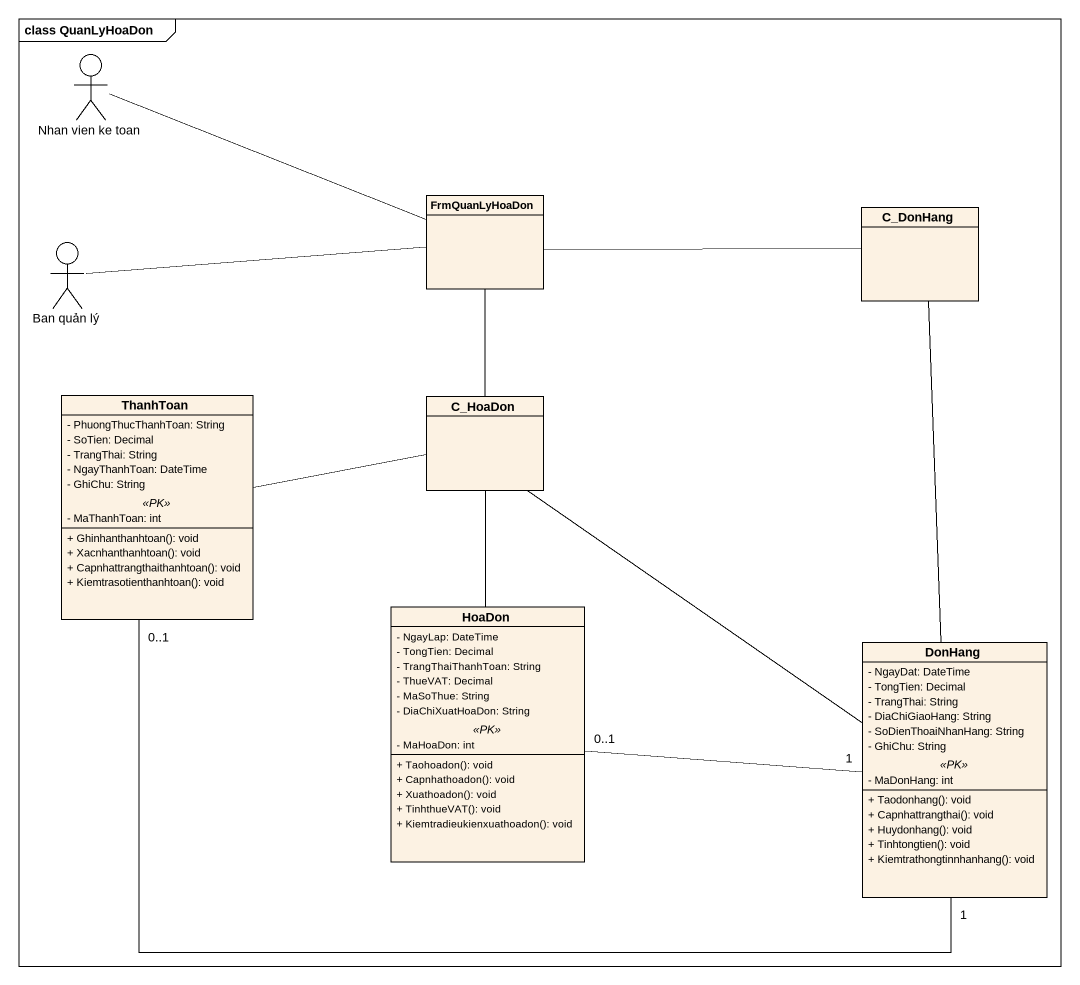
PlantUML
@startuml
mainframe class QuanLyHoaDon
allowmixing
hide circle
hide empty members
skinparam classAttributeIconSize 0
actor "Nhan vien ke toan" as Nhan_vien_ke_toan
class FrmQuanLyHoaDon
class C_DonHang
actor "Ban quản lý" as Ban_quản_lý
class ThanhToan {
  - PhuongThucThanhToan: String
  - SoTien: Decimal
  - TrangThai: String
  - NgayThanhToan: DateTime
  - GhiChu: String
  .. <<PK>> ..
  - MaThanhToan: int
  --
  + Ghinhanthanhtoan(): void
  + Xacnhanthanhtoan(): void
  + Capnhattrangthaithanhtoan(): void
  + Kiemtrasotienthanhtoan(): void
}
class C_HoaDon
class HoaDon {
  - NgayLap: DateTime
  - TongTien: Decimal
  - TrangThaiThanhToan: String
  - ThueVAT: Decimal
  - MaSoThue: String
  - DiaChiXuatHoaDon: String
  .. <<PK>> ..
  - MaHoaDon: int
  --
  + Taohoadon(): void
  + Capnhathoadon(): void
  + Xuathoadon(): void
  + TinhthueVAT(): void
  + Kiemtradieukienxuathoadon(): void
}
class DonHang {
  - NgayDat: DateTime
  - TongTien: Decimal
  - TrangThai: String
  - DiaChiGiaoHang: String
  - SoDienThoaiNhanHang: String
  - GhiChu: String
  .. <<PK>> ..
  - MaDonHang: int
  --
  + Taodonhang(): void
  + Capnhattrangthai(): void
  + Huydonhang(): void
  + Tinhtongtien(): void
  + Kiemtrathongtinnhanhang(): void
}
Nhan_vien_ke_toan -right- FrmQuanLyHoaDon
FrmQuanLyHoaDon -right- C_DonHang
FrmQuanLyHoaDon -- C_HoaDon
C_DonHang -- DonHang
Ban_quản_lý -right- FrmQuanLyHoaDon
C_HoaDon -left- ThanhToan
C_HoaDon -- HoaDon
C_HoaDon -- DonHang
DonHang "1" -left- "0..1" ThanhToan
DonHang "1" -left- "0..1" HoaDon
@enduml
